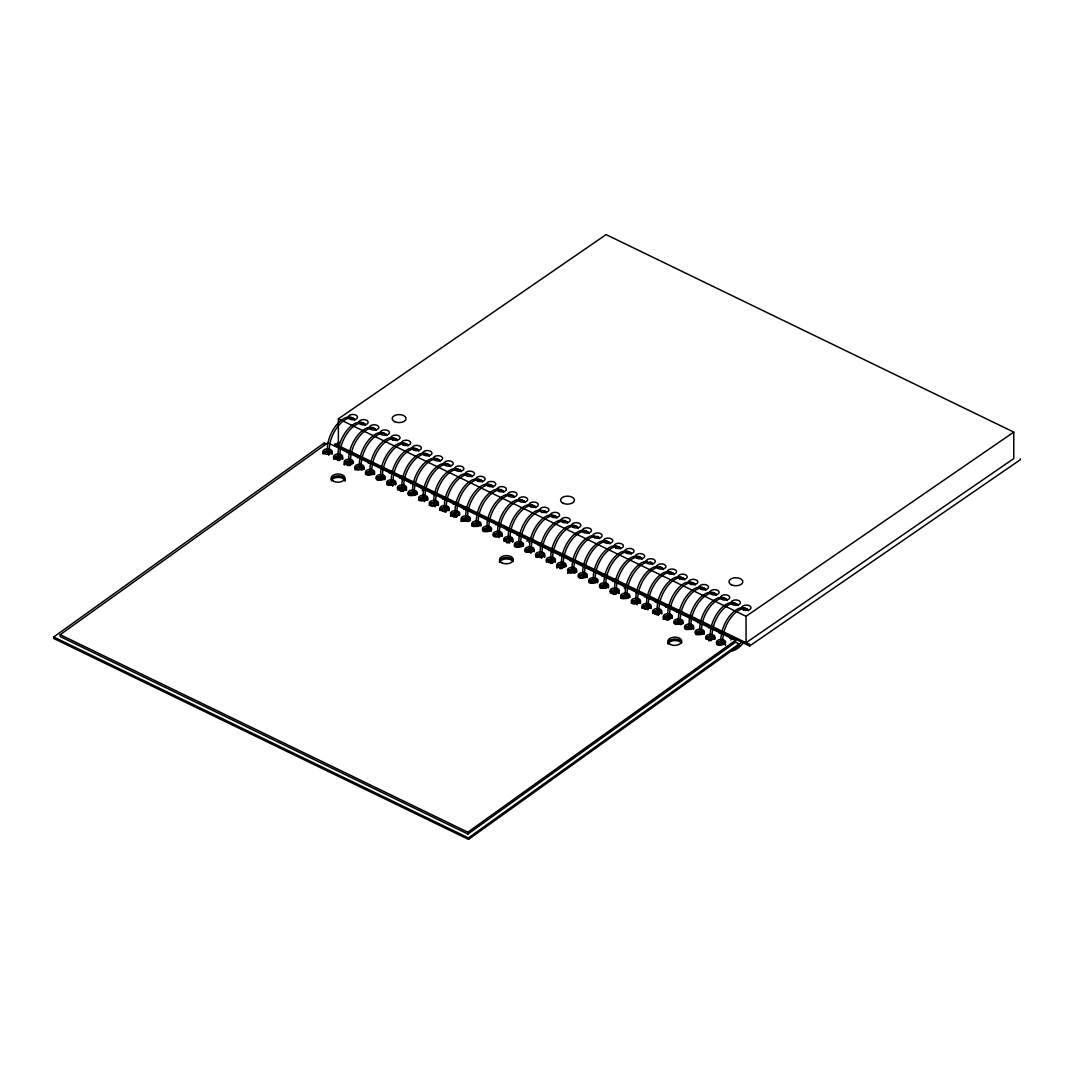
<?xml version="1.0" encoding="UTF-8"?>
<svg xmlns="http://www.w3.org/2000/svg" width="1074" height="1074" viewBox="0 0 1074 1074"><rect width="100%" height="100%" fill="white"/><g stroke="black" fill="none" stroke-linecap="round" stroke-linejoin="round"><path stroke-width="1.5" d="M749.612 645.984L749.612 644.467L334.927 443.951L334.833 445.052L749.612 645.984L1020.3 459.739L1020.26 458.773M734.576 641.715L739.1 643.903L739.127 645.393L468.506 839.398L53.727 638.466L53.7 636.976L324.321 442.971L327.342 444.435M329.342 443.549L735.515 640.319L735.556 642.185L467.902 834.055L60.225 636.56L60.184 634.694L327.839 442.824M467.902 834.055L467.861 832.189L735.515 640.319M468.506 839.398L468.479 837.908L739.1 643.903M338.377 445.254L338.377 418.806L606.098 234.602L1013.775 432.097L1013.775 458.558L746.054 642.762L746.054 616.301L1013.775 432.097M334.833 445.052L338.981 442.193M338.377 418.806L746.054 616.301M60.184 634.694L467.861 832.189M53.7 636.976L468.479 837.908M749.088 644.252L749.585 645.018M324.321 442.971L324.348 444.461M668.015 643.997A6.941 4.108 -1 0 1 674.244 640.547A6.941 4.108 -1 0 1 681.372 643.138M599.869 587.787A4.632 2.739 -1 0 1 604.273 586.162A4.632 2.739 -1 0 1 608.421 587.908M695.59 634.157A4.632 2.739 -1 0 1 699.98 632.532A4.632 2.739 -1 0 1 704.128 634.278M663.316 619.389A4.632 2.739 -1 0 1 668.686 617.107M669.827 617.308A4.632 2.739 -1 0 1 671.666 618.194M610.515 592.942A4.632 2.739 -1 0 1 614.905 591.318A4.632 2.739 -1 0 1 619.054 593.063M461.256 521.494A4.632 2.739 -1 0 1 466.613 519.212M467.767 519.413A4.632 2.739 -1 0 1 469.607 520.299M440.34 510.512A4.632 2.739 -1 0 1 445.348 508.915M446.489 509.116A4.632 2.739 -1 0 1 448.892 510.633M556.963 567.864A4.632 2.739 -1 0 1 562.333 565.582M563.488 565.783A4.632 2.739 -1 0 1 565.313 566.669M482.884 531.12A4.632 2.739 -1 0 1 487.287 529.482A4.632 2.739 -1 0 1 491.422 531.241M674.969 623.242A4.632 2.739 -1 0 1 679.318 622.262M680.473 622.464A4.632 2.739 -1 0 1 682.299 623.35M525.428 551.727A4.632 2.739 -1 0 1 530.422 550.13M531.576 550.331A4.632 2.739 -1 0 1 533.416 551.217M684.957 629.015A4.632 2.739 -1 0 1 689.951 627.417M691.106 627.619A4.632 2.739 -1 0 1 693.495 629.122M397.81 489.905A4.632 2.739 -1 0 1 402.2 488.267A4.632 2.739 -1 0 1 406.348 490.012M652.603 613.455A4.632 2.739 -1 0 1 658.013 610.462M659.168 610.663A4.632 2.739 -1 0 1 661.772 613.59M706.222 639.312A4.632 2.739 -1 0 1 710.626 637.688A4.632 2.739 -1 0 1 714.774 639.433M386.774 483.944A4.632 2.739 -1 0 1 391.54 481.622A4.632 2.739 -1 0 1 395.944 484.065M387.164 484.75A4.632 2.739 -1 0 1 391.567 483.112A4.632 2.739 -1 0 1 395.715 484.871M620.705 598.003A4.632 2.739 -1 0 1 624.907 594.983A4.632 2.739 -1 0 1 629.914 597.413M408.442 495.047A4.632 2.739 -1 0 1 416.43 494.55M408.053 494.241A4.632 2.739 -1 0 1 413.409 491.959M414.564 492.161A4.632 2.739 -1 0 1 417.222 494.376M673.935 623.054A4.632 2.739 -1 0 1 678.687 620.732A4.632 2.739 -1 0 1 683.091 623.175M663.504 619.309A4.632 2.739 -1 0 1 668.659 615.617M669.8 615.818A4.632 2.739 -1 0 1 672.458 618.02M535.617 556.788A4.632 2.739 -1 0 1 541.028 553.795M542.182 553.983A4.632 2.739 -1 0 1 544.787 556.909M557.151 567.784A4.632 2.739 -1 0 1 562.306 564.092M563.461 564.293A4.632 2.739 -1 0 1 566.105 566.508M567.784 572.939A4.632 2.739 -1 0 1 567.528 572.241M567.582 571.529A4.632 2.739 -1 0 1 572.335 569.207A4.632 2.739 -1 0 1 576.738 571.65M344.271 464.827A4.632 2.739 -1 0 1 349.627 462.545M350.782 462.746A4.632 2.739 -1 0 1 352.608 463.632M621.148 598.097A4.632 2.739 -1 0 1 629.122 597.587M429.707 505.357A4.632 2.739 -1 0 1 434.702 503.76M435.856 503.961A4.632 2.739 -1 0 1 438.246 505.478M578.604 577.49A4.632 2.739 -1 0 1 583.598 575.892M584.753 576.094A4.632 2.739 -1 0 1 586.592 576.98M376.531 479.595A4.632 2.739 -1 0 1 380.934 477.97A4.632 2.739 -1 0 1 385.083 479.716M514.795 546.572A4.632 2.739 -1 0 1 522.769 546.062M450.624 516.352A4.632 2.739 -1 0 1 455.98 514.057M457.135 514.258A4.632 2.739 -1 0 1 458.96 515.158M331.235 480.843A6.941 4.108 -1 0 1 338.377 477.366A6.941 4.108 -1 0 1 344.982 481.031M631.337 603.158A4.632 2.739 -1 0 1 636.748 600.165M637.902 600.353A4.632 2.739 -1 0 1 640.507 603.279M546.25 561.944A4.632 2.739 -1 0 1 551.674 558.936M552.815 559.138A4.632 2.739 -1 0 1 555.419 562.064M684.568 628.196A4.632 2.739 -1 0 1 689.924 625.914A4.632 2.739 -1 0 1 693.683 629.042M524.985 551.633A4.632 2.739 -1 0 1 530.395 548.639M531.549 548.841A4.632 2.739 -1 0 1 534.154 551.768M499.625 562.414A6.941 4.108 -1 0 1 505.854 558.963A6.941 4.108 -1 0 1 512.983 561.568M641.97 608.314A4.632 2.739 -1 0 1 647.38 605.306M648.535 605.508A4.632 2.739 -1 0 1 651.139 608.434M642.413 608.394A4.632 2.739 -1 0 1 647.407 606.797M648.562 606.998A4.632 2.739 -1 0 1 650.951 608.515M461.431 521.414A4.632 2.739 -1 0 1 461.176 520.715M461.229 520.004A4.632 2.739 -1 0 1 465.982 517.695A4.632 2.739 -1 0 1 470.399 520.138M514.352 546.478A4.632 2.739 -1 0 1 519.762 543.484M520.917 543.686A4.632 2.739 -1 0 1 523.575 545.901M653.046 613.549A4.632 2.739 -1 0 1 658.04 611.952M659.194 612.153A4.632 2.739 -1 0 1 661.597 613.67M365.898 474.439A4.632 2.739 -1 0 1 373.886 473.929M504.162 541.417A4.632 2.739 -1 0 1 508.552 539.792A4.632 2.739 -1 0 1 512.701 541.538M567.609 573.019A4.632 2.739 -1 0 1 572.966 570.737M574.12 570.938A4.632 2.739 -1 0 1 575.946 571.824M323.355 453.832A4.632 2.739 -1 0 1 328.349 452.235M329.503 452.436A4.632 2.739 -1 0 1 331.906 453.953M716.855 644.467A4.632 2.739 -1 0 1 721.258 642.843A4.632 2.739 -1 0 1 725.406 644.588M578.215 576.684A4.632 2.739 -1 0 1 583.571 574.402A4.632 2.739 -1 0 1 587.33 577.517M695.2 633.351A4.632 2.739 -1 0 1 699.349 631.056A4.632 2.739 -1 0 1 704.101 632.787M589.237 582.645A4.632 2.739 -1 0 1 593.64 581.007A4.632 2.739 -1 0 1 597.775 582.752M546.693 562.024A4.632 2.739 -1 0 1 551.7 560.427M552.841 560.628A4.632 2.739 -1 0 1 555.245 562.145M536.06 556.882A4.632 2.739 -1 0 1 541.054 555.285M542.209 555.486A4.632 2.739 -1 0 1 544.599 557.003M354.903 469.982A4.632 2.739 -1 0 1 360.26 467.687M361.414 467.888A4.632 2.739 -1 0 1 363.804 469.405M419.075 500.202A4.632 2.739 -1 0 1 424.069 498.604M425.223 498.806A4.632 2.739 -1 0 1 427.063 499.692M493.516 536.275A4.632 2.739 -1 0 1 497.92 534.637A4.632 2.739 -1 0 1 502.068 536.382M705.833 638.506A4.632 2.739 -1 0 1 710.599 636.197A4.632 2.739 -1 0 1 715.002 638.641M588.847 581.826A4.632 2.739 -1 0 1 592.996 579.53A4.632 2.739 -1 0 1 597.748 581.262M599.48 586.981A4.632 2.739 -1 0 1 604.246 584.672A4.632 2.739 -1 0 1 608.649 587.116M725.581 644.507A4.632 2.739 -1 0 1 725.219 645.192M716.465 643.662A4.632 2.739 -1 0 1 720.627 641.353A4.632 2.739 -1 0 1 725.38 643.098M631.781 603.252A4.632 2.739 -1 0 1 636.775 601.655M637.929 601.856A4.632 2.739 -1 0 1 639.768 602.742M619.228 592.982A4.632 2.739 -1 0 1 618.866 593.667M610.113 592.136A4.632 2.739 -1 0 1 614.878 589.827A4.632 2.739 -1 0 1 619.282 592.271M333.987 458.987A4.632 2.739 -1 0 1 338.995 457.39M340.136 457.591A4.632 2.739 -1 0 1 342.539 459.108M472.251 525.965A4.632 2.739 -1 0 1 480.239 525.454M406.522 489.932A4.632 2.739 -1 0 1 406.16 490.617M397.42 489.086A4.632 2.739 -1 0 1 402.173 486.777A4.632 2.739 -1 0 1 406.576 489.22M322.912 453.738A4.632 2.739 -1 0 1 328.322 450.744M329.476 450.946A4.632 2.739 -1 0 1 332.081 453.872M376.142 478.789A4.632 2.739 -1 0 1 380.303 476.494A4.632 2.739 -1 0 1 385.056 478.225M365.455 474.346A4.632 2.739 -1 0 1 370.262 471.325A4.632 2.739 -1 0 1 374.625 474.48M482.494 530.314A4.632 2.739 -1 0 1 486.643 528.005A4.632 2.739 -1 0 1 491.395 529.75M471.808 525.871A4.632 2.739 -1 0 1 476.614 522.837A4.632 2.739 -1 0 1 480.977 526.005M499.517 561.997A6.941 4.108 -1 0 1 505.827 557.473A6.941 4.108 -1 0 1 513.345 561.111M354.876 468.479A4.632 2.739 -1 0 1 359.629 466.17A4.632 2.739 -1 0 1 364.046 468.613M439.897 510.418A4.632 2.739 -1 0 1 445.321 507.411M446.462 507.613A4.632 2.739 -1 0 1 449.066 510.539M450.798 516.258A4.632 2.739 -1 0 1 455.953 512.567M457.108 512.768A4.632 2.739 -1 0 1 459.753 514.983M418.632 500.108A4.632 2.739 -1 0 1 424.042 497.114M425.197 497.316A4.632 2.739 -1 0 1 427.801 500.242M493.127 535.456A4.632 2.739 -1 0 1 497.893 533.147A4.632 2.739 -1 0 1 502.296 535.59M667.907 643.568A6.941 4.108 -1 0 1 674.217 639.057A6.941 4.108 -1 0 1 681.735 642.695M429.264 505.263A4.632 2.739 -1 0 1 434.675 502.27M435.829 502.471A4.632 2.739 -1 0 1 438.434 505.398M331.208 479.353A6.941 4.108 -1 0 1 339.25 475.916A6.941 4.108 -1 0 1 344.875 480.615M512.875 541.457A4.632 2.739 -1 0 1 512.513 542.142M503.773 540.611A4.632 2.739 -1 0 1 508.526 538.302A4.632 2.739 -1 0 1 512.929 540.746M344.445 464.747A4.632 2.739 -1 0 1 344.19 464.049M344.244 463.337A4.632 2.739 -1 0 1 348.996 461.014A4.632 2.739 -1 0 1 353.4 463.458M333.544 458.893A4.632 2.739 -1 0 1 338.968 455.9M340.109 456.101A4.632 2.739 -1 0 1 342.713 459.028M552.788 557.272A4.632 2.739 -1 0 1 553.808 561.836A4.632 2.739 -1 0 1 546.357 560.547A4.632 2.739 -1 0 1 551.633 557.07M604.81 582.833A4.632 2.739 -1 0 1 607.803 587.062A4.632 2.739 -1 0 1 600.004 586.954A4.632 2.739 -1 0 1 603.601 582.82M721.795 639.513A4.632 2.739 -1 0 1 724.789 643.742A4.632 2.739 -1 0 1 716.989 643.635A4.632 2.739 -1 0 1 720.587 639.5M498.457 531.308A4.632 2.739 -1 0 1 501.451 535.55A4.632 2.739 -1 0 1 493.651 535.429A4.632 2.739 -1 0 1 497.249 531.294M392.104 479.796A4.632 2.739 -1 0 1 395.098 484.025A4.632 2.739 -1 0 1 387.298 483.918A4.632 2.739 -1 0 1 390.896 479.769M659.141 608.797A4.632 2.739 -1 0 1 660.161 613.361A4.632 2.739 -1 0 1 652.71 612.059A4.632 2.739 -1 0 1 657.986 608.596M711.163 634.358A4.632 2.739 -1 0 1 714.143 638.587A4.632 2.739 -1 0 1 706.356 638.48A4.632 2.739 -1 0 1 709.954 634.345M627.229 593.345A4.632 2.739 -1 0 1 628.25 597.909A4.632 2.739 -1 0 1 620.812 596.607A4.632 2.739 -1 0 1 626.075 593.143M425.17 495.45A4.632 2.739 -1 0 1 426.177 500.014A4.632 2.739 -1 0 1 418.739 498.712A4.632 2.739 -1 0 1 424.015 495.248M520.877 541.82A4.632 2.739 -1 0 1 521.897 546.384A4.632 2.739 -1 0 1 514.459 545.082A4.632 2.739 -1 0 1 519.722 541.618M563.42 562.427A4.632 2.739 -1 0 1 564.441 566.991A4.632 2.739 -1 0 1 556.99 565.689A4.632 2.739 -1 0 1 562.266 562.226M329.45 449.08A4.632 2.739 -1 0 1 330.47 453.644A4.632 2.739 -1 0 1 323.019 452.342A4.632 2.739 -1 0 1 328.295 448.878M542.155 552.13A4.632 2.739 -1 0 1 543.176 556.694A4.632 2.739 -1 0 1 535.725 555.392A4.632 2.739 -1 0 1 541.001 551.929M637.862 598.5A4.632 2.739 -1 0 1 638.882 603.064A4.632 2.739 -1 0 1 631.445 601.762A4.632 2.739 -1 0 1 636.721 598.299M669.773 613.952A4.632 2.739 -1 0 1 670.794 618.517A4.632 2.739 -1 0 1 663.343 617.214A4.632 2.739 -1 0 1 668.619 613.751M531.509 546.975A4.632 2.739 -1 0 1 532.529 551.539A4.632 2.739 -1 0 1 525.092 550.237A4.632 2.739 -1 0 1 530.368 546.773M446.435 505.76A4.632 2.739 -1 0 1 447.455 510.325A4.632 2.739 -1 0 1 440.004 509.022A4.632 2.739 -1 0 1 445.28 505.559M435.802 500.605A4.632 2.739 -1 0 1 436.823 505.169A4.632 2.739 -1 0 1 429.372 503.867A4.632 2.739 -1 0 1 434.648 500.403M648.508 603.642A4.632 2.739 -1 0 1 649.528 608.206A4.632 2.739 -1 0 1 642.077 606.917A4.632 2.739 -1 0 1 647.354 603.44M414.524 490.294A4.632 2.739 -1 0 1 415.544 494.859A4.632 2.739 -1 0 1 408.107 493.557A4.632 2.739 -1 0 1 413.383 490.093M381.471 474.641A4.632 2.739 -1 0 1 384.452 478.87A4.632 2.739 -1 0 1 376.665 478.762A4.632 2.739 -1 0 1 380.263 474.627M340.082 454.235A4.632 2.739 -1 0 1 341.102 458.799A4.632 2.739 -1 0 1 333.652 457.497A4.632 2.739 -1 0 1 338.928 454.034M550.358 515.252A4.632 2.672 0 0 1 556.56 512.499A4.632 2.672 0 0 1 558.252 516.903A4.632 2.672 0 0 1 550.626 515.923M603.534 541.014A4.632 2.672 0 0 1 609.737 538.262A4.632 2.672 0 0 1 611.428 542.665A4.632 2.672 0 0 1 603.803 541.685M709.887 592.526A4.632 2.672 0 0 1 716.089 589.787A4.632 2.672 0 0 1 717.768 594.191A4.632 2.672 0 0 1 710.156 593.21M656.711 566.763A4.632 2.672 0 0 1 662.913 564.025A4.632 2.672 0 0 1 664.591 568.428A4.632 2.672 0 0 1 656.979 567.448M454.651 468.882A4.632 2.672 0 0 1 460.84 466.129A4.632 2.672 0 0 1 462.532 470.533A4.632 2.672 0 0 1 454.906 469.553M444.005 463.726A4.632 2.672 0 0 1 450.207 460.988A4.632 2.672 0 0 1 451.899 465.378A4.632 2.672 0 0 1 444.274 464.411M348.298 417.356A4.632 2.672 0 0 1 354.487 414.618A4.632 2.672 0 0 1 356.179 419.008A4.632 2.672 0 0 1 348.553 418.041M551.606 514.902A22.89 12.015 -64.2 0 1 556.99 518.044M550.761 548.438A22.89 12.015 -64.2 0 1 548.975 550.6M544.25 554.842A22.89 12.015 -64.2 0 1 536.893 557.406M530.918 553.231A22.89 12.015 -64.2 0 1 533.845 530.1A22.89 12.015 -64.2 0 1 550.465 514.929M552.6 549.324A22.89 12.015 -64.2 0 1 550.814 551.499M531.872 551.66A22.89 12.015 -64.2 0 1 538.732 525.924A22.89 12.015 -64.2 0 1 556.493 516.675M544.021 510.62A22.89 12.015 -64.2 0 1 546.357 512.889M540.128 543.283A22.89 12.015 -64.2 0 1 538.342 545.444M532.328 550.506A22.89 12.015 -64.2 0 1 526.26 552.251M519.4 545.619A22.89 12.015 -64.2 0 1 524.649 522.34A22.89 12.015 -64.2 0 1 540.974 509.747M541.967 544.169A22.89 12.015 -64.2 0 1 540.182 546.344M521.239 546.505A22.89 12.015 -64.2 0 1 528.099 520.769A22.89 12.015 -64.2 0 1 545.861 511.519M541.551 558.386A22.89 12.015 -64.2 0 1 548.089 529.401A22.89 12.015 -64.2 0 1 567.622 523.186M561.393 553.58A22.89 12.015 -64.2 0 1 559.608 555.755M554.882 559.997A22.89 12.015 -64.2 0 1 548.666 562.521M552.909 562.87A22.89 12.015 -64.2 0 1 550.506 563.42M542.504 556.815A22.89 12.015 -64.2 0 1 549.364 531.066A22.89 12.015 -64.2 0 1 567.126 521.816M689.562 628.048A22.89 12.015 -64.2 0 1 698.14 600.044A22.89 12.015 -64.2 0 1 716.519 595.318M710.29 625.712A22.89 12.015 -64.2 0 1 708.504 627.887M699.966 634.103A22.89 12.015 -64.2 0 1 696.422 634.68M691.401 628.948A22.89 12.015 -64.2 0 1 698.261 603.199A22.89 12.015 -64.2 0 1 716.022 593.949M509.64 542.92A22.89 12.015 -64.2 0 1 516.178 513.949A22.89 12.015 -64.2 0 1 535.725 507.733M528.609 539.242A22.89 12.015 -64.2 0 1 526.784 541.283M521.696 545.35A22.89 12.015 -64.2 0 1 515.614 547.096M531.335 539.027A22.89 12.015 -64.2 0 1 528.623 542.169M510.606 541.363A22.89 12.015 -64.2 0 1 517.467 515.614A22.89 12.015 -64.2 0 1 535.228 506.364M615.993 594.446A22.89 12.015 -64.2 0 1 622.531 565.461A22.89 12.015 -64.2 0 1 642.077 559.259M628.048 596.875A22.89 12.015 -64.2 0 1 621.967 598.621M637.688 590.539A22.89 12.015 -64.2 0 1 635.902 592.714M616.959 592.875A22.89 12.015 -64.2 0 1 623.819 567.139A22.89 12.015 -64.2 0 1 641.581 557.889M721.473 643.514A22.89 12.015 -64.2 0 1 730.051 615.496A22.89 12.015 -64.2 0 1 748.417 610.784M741.315 642.292A22.89 12.015 -64.2 0 1 735.677 647.582M734.401 648.387A22.89 12.015 -64.2 0 1 731.877 649.569M744.027 642.064A22.89 12.015 -64.2 0 1 730.159 651.032M723.312 644.4A22.89 12.015 -64.2 0 1 730.159 618.664A22.89 12.015 -64.2 0 1 747.92 609.414M413.047 494.094A22.89 12.015 -64.2 0 1 421.626 466.089A22.89 12.015 -64.2 0 1 440.004 461.364M433.775 491.758A22.89 12.015 -64.2 0 1 431.99 493.933M425.975 498.98A22.89 12.015 -64.2 0 1 419.907 500.726M435.614 492.657A22.89 12.015 -64.2 0 1 433.829 494.819M414.886 494.993A22.89 12.015 -64.2 0 1 421.746 469.244A22.89 12.015 -64.2 0 1 439.508 459.994M357.843 422.391A22.89 12.015 -64.2 0 1 365.549 425.304M359.32 455.698A22.89 12.015 -64.2 0 1 357.535 457.86M352.809 462.102A22.89 12.015 -64.2 0 1 346.593 464.626M339.478 460.491A22.89 12.015 -64.2 0 1 341.545 439.159A22.89 12.015 -64.2 0 1 356.622 422.74M350.849 464.975A22.89 12.015 -64.2 0 1 347.291 465.552M340.445 458.92A22.89 12.015 -64.2 0 1 347.291 433.184A22.89 12.015 -64.2 0 1 365.066 423.935M350.111 465.646A22.89 12.015 -64.2 0 1 356.649 436.662A22.89 12.015 -64.2 0 1 376.195 430.446M369.966 460.84A22.89 12.015 -64.2 0 1 368.167 463.015M362.166 468.063A22.89 12.015 -64.2 0 1 356.085 469.808M364.005 468.962A22.89 12.015 -64.2 0 1 361.482 470.13M351.077 464.075A22.89 12.015 -64.2 0 1 357.937 438.326A22.89 12.015 -64.2 0 1 375.699 429.076M499.007 537.779A22.89 12.015 -64.2 0 1 505.545 508.794A22.89 12.015 -64.2 0 1 525.079 502.578M518.849 532.972A22.89 12.015 -64.2 0 1 517.064 535.147M512.338 539.39A22.89 12.015 -64.2 0 1 506.123 541.914M520.689 533.872A22.89 12.015 -64.2 0 1 518.903 536.033M509.157 542.612A22.89 12.015 -64.2 0 1 506.821 542.84M499.974 536.208A22.89 12.015 -64.2 0 1 506.821 510.459A22.89 12.015 -64.2 0 1 524.582 501.209M593.841 581.678A22.89 12.015 -64.2 0 1 602.42 553.674A22.89 12.015 -64.2 0 1 620.799 548.948M614.57 579.342A22.89 12.015 -64.2 0 1 612.784 581.517M606.783 586.565A22.89 12.015 -64.2 0 1 600.702 588.31M616.409 580.242A22.89 12.015 -64.2 0 1 614.623 582.403M595.681 582.578A22.89 12.015 -64.2 0 1 602.541 556.829A22.89 12.015 -64.2 0 1 620.302 547.579M359.871 468.331A22.89 12.015 -64.2 0 1 368.449 440.327A22.89 12.015 -64.2 0 1 386.828 435.601M370.275 474.386A22.89 12.015 -64.2 0 1 366.731 474.963M361.71 469.231A22.89 12.015 -64.2 0 1 368.57 443.481A22.89 12.015 -64.2 0 1 386.331 434.232M637.258 604.756A22.89 12.015 -64.2 0 1 643.796 575.771A22.89 12.015 -64.2 0 1 663.343 569.556M657.113 599.95A22.89 12.015 -64.2 0 1 655.328 602.125M650.602 606.367A22.89 12.015 -64.2 0 1 644.373 608.891M658.953 600.849A22.89 12.015 -64.2 0 1 657.167 603.011M638.225 603.185A22.89 12.015 -64.2 0 1 645.085 577.436A22.89 12.015 -64.2 0 1 662.846 568.186M392.654 486.253A22.89 12.015 -64.2 0 1 399.192 457.269A22.89 12.015 -64.2 0 1 418.726 451.067M412.497 481.447A22.89 12.015 -64.2 0 1 410.711 483.622M405.985 487.864A22.89 12.015 -64.2 0 1 399.77 490.388M414.336 482.347A22.89 12.015 -64.2 0 1 412.55 484.508M402.804 491.087A22.89 12.015 -64.2 0 1 400.468 491.315M393.621 484.683A22.89 12.015 -64.2 0 1 400.468 458.947A22.89 12.015 -64.2 0 1 418.229 449.684M403.287 491.409A22.89 12.015 -64.2 0 1 409.825 462.424A22.89 12.015 -64.2 0 1 429.372 456.208M423.129 486.603A22.89 12.015 -64.2 0 1 421.344 488.777M415.343 493.825A22.89 12.015 -64.2 0 1 409.261 495.57M424.982 487.502A22.89 12.015 -64.2 0 1 422.27 490.657M404.254 489.838A22.89 12.015 -64.2 0 1 411.114 464.089A22.89 12.015 -64.2 0 1 428.875 454.839M487.489 530.167A22.89 12.015 -64.2 0 1 496.081 502.149A22.89 12.015 -64.2 0 1 514.446 497.437M508.217 527.817A22.89 12.015 -64.2 0 1 506.431 529.992M500.43 535.04A22.89 12.015 -64.2 0 1 494.349 536.799M510.056 528.717A22.89 12.015 -64.2 0 1 508.271 530.878M489.341 531.053A22.89 12.015 -64.2 0 1 496.188 505.317A22.89 12.015 -64.2 0 1 513.949 496.054M561.944 566.226A22.89 12.015 -64.2 0 1 570.522 538.222A22.89 12.015 -64.2 0 1 588.901 533.496M574.872 571.113A22.89 12.015 -64.2 0 1 568.79 572.858M576.711 571.999A22.89 12.015 -64.2 0 1 574.187 573.18M563.783 567.112A22.89 12.015 -64.2 0 1 570.643 541.377A22.89 12.015 -64.2 0 1 588.404 532.127M678.929 622.907A22.89 12.015 -64.2 0 1 687.508 594.889A22.89 12.015 -64.2 0 1 705.886 590.176M699.657 620.557A22.89 12.015 -64.2 0 1 697.858 622.732M689.333 628.961A22.89 12.015 -64.2 0 1 685.776 629.539M680.768 623.793A22.89 12.015 -64.2 0 1 687.629 598.057A22.89 12.015 -64.2 0 1 705.39 588.794M328.845 455.336A22.89 12.015 -64.2 0 1 335.383 426.351A22.89 12.015 -64.2 0 1 354.917 420.149M348.688 450.543A22.89 12.015 -64.2 0 1 346.902 452.704M342.176 456.947A22.89 12.015 -64.2 0 1 335.961 459.484M340.216 459.833A22.89 12.015 -64.2 0 1 337.8 460.37M329.812 453.765A22.89 12.015 -64.2 0 1 336.659 428.029A22.89 12.015 -64.2 0 1 354.42 418.779M683.064 623.524A22.89 12.015 -64.2 0 1 680.54 624.692M670.136 618.637A22.89 12.015 -64.2 0 1 676.982 592.902A22.89 12.015 -64.2 0 1 694.757 583.652M668.297 617.751A22.89 12.015 -64.2 0 1 676.875 589.733A22.89 12.015 -64.2 0 1 695.24 585.021M678.701 623.806A22.89 12.015 -64.2 0 1 675.143 624.383M476.856 525.011A22.89 12.015 -64.2 0 1 485.435 496.993A22.89 12.015 -64.2 0 1 503.813 492.281M497.584 522.676A22.89 12.015 -64.2 0 1 495.799 524.837M487.26 531.066A22.89 12.015 -64.2 0 1 483.716 531.643M478.695 525.898A22.89 12.015 -64.2 0 1 485.555 500.162A22.89 12.015 -64.2 0 1 503.317 490.912M392.077 437.615A22.89 12.015 -64.2 0 1 397.461 440.756M391.231 471.15A22.89 12.015 -64.2 0 1 389.446 473.312M383.445 478.373A22.89 12.015 -64.2 0 1 377.363 480.118M370.503 473.486A22.89 12.015 -64.2 0 1 375.256 451.053A22.89 12.015 -64.2 0 1 390.936 437.655M372.342 474.372A22.89 12.015 -64.2 0 1 379.203 448.637A22.89 12.015 -64.2 0 1 396.964 439.387M466.223 519.856A22.89 12.015 -64.2 0 1 474.802 491.838A22.89 12.015 -64.2 0 1 493.181 487.126M476.628 525.911A22.89 12.015 -64.2 0 1 473.084 526.488M468.063 520.742A22.89 12.015 -64.2 0 1 474.923 495.007A22.89 12.015 -64.2 0 1 492.684 485.757M650.374 562.145A22.89 12.015 -64.2 0 1 652.71 564.414M646.481 594.808A22.89 12.015 -64.2 0 1 644.695 596.969M638.681 602.017A22.89 12.015 -64.2 0 1 632.599 603.776M625.753 597.144A22.89 12.015 -64.2 0 1 631.002 573.852A22.89 12.015 -64.2 0 1 647.327 561.272M648.32 595.694A22.89 12.015 -64.2 0 1 646.535 597.869M627.592 598.03A22.89 12.015 -64.2 0 1 634.452 572.294A22.89 12.015 -64.2 0 1 652.213 563.044M445.254 463.377A22.89 12.015 -64.2 0 1 450.637 466.519M444.408 496.913A22.89 12.015 -64.2 0 1 442.622 499.074M437.897 503.317A22.89 12.015 -64.2 0 1 430.54 505.881M424.566 501.706A22.89 12.015 -64.2 0 1 427.492 478.574A22.89 12.015 -64.2 0 1 444.112 463.418M446.247 497.799A22.89 12.015 -64.2 0 1 444.461 499.974M425.519 500.135A22.89 12.015 -64.2 0 1 432.379 474.399A22.89 12.015 -64.2 0 1 450.14 465.149M456.463 517.158A22.89 12.015 -64.2 0 1 463.001 488.187A22.89 12.015 -64.2 0 1 482.548 481.971M468.519 519.588A22.89 12.015 -64.2 0 1 462.438 521.333M470.358 520.474A22.89 12.015 -64.2 0 1 467.834 521.655M457.43 515.601A22.89 12.015 -64.2 0 1 464.29 489.851A22.89 12.015 -64.2 0 1 482.051 480.602M552.184 563.528A22.89 12.015 -64.2 0 1 558.722 534.557A22.89 12.015 -64.2 0 1 578.255 528.341M572.026 558.735A22.89 12.015 -64.2 0 1 570.24 560.91M565.515 565.152A22.89 12.015 -64.2 0 1 562.964 566.629M561.702 567.126A22.89 12.015 -64.2 0 1 559.299 567.676M562.333 568.374A22.89 12.015 -64.2 0 1 559.997 568.602M553.15 561.971A22.89 12.015 -64.2 0 1 559.997 536.221A22.89 12.015 -64.2 0 1 577.758 526.972M597.198 536.382A22.89 12.015 -64.2 0 1 599.534 538.651M582.981 577.436A22.89 12.015 -64.2 0 1 579.436 578.013M572.576 571.381A22.89 12.015 -64.2 0 1 577.825 548.089A22.89 12.015 -64.2 0 1 594.15 535.51M574.415 572.267A22.89 12.015 -64.2 0 1 581.276 546.532A22.89 12.015 -64.2 0 1 599.037 537.282M583.209 576.537A22.89 12.015 -64.2 0 1 591.787 548.519A22.89 12.015 -64.2 0 1 610.166 543.806M603.937 574.187A22.89 12.015 -64.2 0 1 602.152 576.362M593.613 582.591A22.89 12.015 -64.2 0 1 590.069 583.169M585.048 577.423A22.89 12.015 -64.2 0 1 591.908 551.687A22.89 12.015 -64.2 0 1 609.67 542.424M647.904 609.898A22.89 12.015 -64.2 0 1 654.442 580.927A22.89 12.015 -64.2 0 1 673.975 574.711M667.746 605.105A22.89 12.015 -64.2 0 1 665.961 607.28M661.235 611.522A22.89 12.015 -64.2 0 1 655.006 614.046M659.261 614.395A22.89 12.015 -64.2 0 1 656.858 614.932M648.857 608.34A22.89 12.015 -64.2 0 1 655.717 582.591A22.89 12.015 -64.2 0 1 673.479 573.341M445.831 512.016A22.89 12.015 -64.2 0 1 452.369 483.032A22.89 12.015 -64.2 0 1 471.902 476.816M465.673 507.21A22.89 12.015 -64.2 0 1 463.887 509.385M459.162 513.627A22.89 12.015 -64.2 0 1 452.946 516.151M457.202 516.5A22.89 12.015 -64.2 0 1 453.644 517.077M446.797 510.445A22.89 12.015 -64.2 0 1 453.644 484.696A22.89 12.015 -64.2 0 1 471.405 475.446M658.537 615.053A22.89 12.015 -64.2 0 1 665.074 586.082A22.89 12.015 -64.2 0 1 684.608 579.866M678.379 610.26A22.89 12.015 -64.2 0 1 676.593 612.422M668.055 618.651A22.89 12.015 -64.2 0 1 664.511 619.228M668.686 619.899A22.89 12.015 -64.2 0 1 666.35 620.114M659.503 613.482A22.89 12.015 -64.2 0 1 666.35 587.747A22.89 12.015 -64.2 0 1 684.111 578.497M381.136 478.642A22.89 12.015 -64.2 0 1 389.728 450.624A22.89 12.015 -64.2 0 1 408.093 445.911M401.864 476.306A22.89 12.015 -64.2 0 1 400.078 478.467M394.077 483.515A22.89 12.015 -64.2 0 1 387.996 485.273M403.703 477.192A22.89 12.015 -64.2 0 1 401.918 479.366M382.988 479.528A22.89 12.015 -64.2 0 1 389.835 453.792A22.89 12.015 -64.2 0 1 407.596 444.542M435.198 506.861A22.89 12.015 -64.2 0 1 441.736 477.876A22.89 12.015 -64.2 0 1 461.27 471.674M455.04 502.068A22.89 12.015 -64.2 0 1 453.255 504.23M448.529 508.472A22.89 12.015 -64.2 0 1 442.313 510.996M446.569 511.345A22.89 12.015 -64.2 0 1 444.153 511.895M436.165 505.29A22.89 12.015 -64.2 0 1 443.012 479.554A22.89 12.015 -64.2 0 1 460.773 470.305M604.474 586.834A22.89 12.015 -64.2 0 1 613.066 558.829A22.89 12.015 -64.2 0 1 631.431 554.103M625.202 584.498A22.89 12.015 -64.2 0 1 623.417 586.673M618.691 590.915A22.89 12.015 -64.2 0 1 611.334 593.466M626.169 586.498A22.89 12.015 -64.2 0 1 624.343 588.539M615.509 594.137A22.89 12.015 -64.2 0 1 613.173 594.365M606.327 587.733A22.89 12.015 -64.2 0 1 613.173 561.984A22.89 12.015 -64.2 0 1 630.935 552.734M710.827 638.359A22.89 12.015 -64.2 0 1 719.419 610.341A22.89 12.015 -64.2 0 1 737.784 605.629M731.555 636.023A22.89 12.015 -64.2 0 1 729.77 638.184M723.769 643.245A22.89 12.015 -64.2 0 1 717.687 644.991M732.522 638.023A22.89 12.015 -64.2 0 1 730.696 640.064M712.68 639.245A22.89 12.015 -64.2 0 1 719.526 613.509A22.89 12.015 -64.2 0 1 737.288 604.259M700.194 633.204A22.89 12.015 -64.2 0 1 708.773 605.199A22.89 12.015 -64.2 0 1 727.152 600.473M720.923 630.868A22.89 12.015 -64.2 0 1 719.137 633.042M714.411 637.285A22.89 12.015 -64.2 0 1 708.182 639.809M711.216 640.507A22.89 12.015 -64.2 0 1 708.894 640.735M702.034 634.103A22.89 12.015 -64.2 0 1 708.894 608.354A22.89 12.015 -64.2 0 1 726.655 599.104M590.391 582.524A4.632 2.739 -1 0 0 597.923 580.806A4.632 2.739 -1 0 0 591.787 577.839A4.632 2.739 -1 0 0 590.391 582.524M484.052 530.999A4.632 2.739 -1 0 0 491.583 529.294A4.632 2.739 -1 0 0 485.435 526.314A4.632 2.739 -1 0 0 484.052 530.999M569.126 572.214A4.632 2.739 -1 0 0 576.657 570.509A4.632 2.739 -1 0 0 570.522 567.528A4.632 2.739 -1 0 0 569.126 572.214M356.42 469.177A4.632 2.739 -1 0 0 363.952 467.459A4.632 2.739 -1 0 0 357.817 464.492A4.632 2.739 -1 0 0 356.42 469.177M452.141 515.547A4.632 2.739 -1 0 0 459.672 513.828A4.632 2.739 -1 0 0 453.537 510.862A4.632 2.739 -1 0 0 452.141 515.547M696.744 634.049A4.632 2.739 -1 0 0 704.276 632.331A4.632 2.739 -1 0 0 698.14 629.364A4.632 2.739 -1 0 0 696.744 634.049M686.111 628.894A4.632 2.739 -1 0 0 693.643 627.176A4.632 2.739 -1 0 0 687.508 624.209A4.632 2.739 -1 0 0 686.111 628.894M345.788 464.022A4.632 2.739 -1 0 0 353.319 462.303A4.632 2.739 -1 0 0 347.184 459.336A4.632 2.739 -1 0 0 345.788 464.022M501.934 562.883A6.941 4.108 -1 0 0 513.238 560.319A6.941 4.108 -1 0 0 504.028 555.862A6.941 4.108 -1 0 0 501.934 562.883M505.317 541.296A4.632 2.739 -1 0 0 512.848 539.591A4.632 2.739 -1 0 0 506.713 536.624A4.632 2.739 -1 0 0 505.317 541.296M675.479 623.739A4.632 2.739 -1 0 0 683.01 622.034A4.632 2.739 -1 0 0 676.875 619.054A4.632 2.739 -1 0 0 675.479 623.739M579.759 577.369A4.632 2.739 -1 0 0 587.29 575.664A4.632 2.739 -1 0 0 581.155 572.684A4.632 2.739 -1 0 0 579.759 577.369M611.67 592.821A4.632 2.739 -1 0 0 619.201 591.116A4.632 2.739 -1 0 0 613.053 588.136A4.632 2.739 -1 0 0 611.67 592.821M473.406 525.844A4.632 2.739 -1 0 0 480.937 524.139A4.632 2.739 -1 0 0 474.802 521.159A4.632 2.739 -1 0 0 473.406 525.844M462.773 520.689A4.632 2.739 -1 0 0 470.305 518.984A4.632 2.739 -1 0 0 464.169 516.003A4.632 2.739 -1 0 0 462.773 520.689M398.964 489.784A4.632 2.739 -1 0 0 406.496 488.066A4.632 2.739 -1 0 0 400.36 485.099A4.632 2.739 -1 0 0 398.964 489.784M367.053 474.319A4.632 2.739 -1 0 0 374.584 472.614A4.632 2.739 -1 0 0 368.449 469.633A4.632 2.739 -1 0 0 367.053 474.319M670.324 644.467A6.941 4.108 -1 0 0 681.628 641.903A6.941 4.108 -1 0 0 672.418 637.432A6.941 4.108 -1 0 0 670.324 644.467M333.544 481.313A6.941 4.108 -1 0 0 344.848 478.749A6.941 4.108 -1 0 0 335.638 474.278A6.941 4.108 -1 0 0 333.544 481.313M700.892 589.196A4.632 2.672 0 0 0 708.424 587.612A4.632 2.672 0 0 0 702.289 584.632A4.632 2.672 0 0 0 700.892 589.196M679.627 578.886A4.632 2.672 0 0 0 687.159 577.302A4.632 2.672 0 0 0 681.01 574.335A4.632 2.672 0 0 0 679.627 578.886M594.54 537.671A4.632 2.672 0 0 0 602.071 536.087A4.632 2.672 0 0 0 595.936 533.107A4.632 2.672 0 0 0 594.54 537.671M722.158 599.493A4.632 2.672 0 0 0 729.689 597.909A4.632 2.672 0 0 0 723.554 594.942A4.632 2.672 0 0 0 722.158 599.493M477.554 480.991A4.632 2.672 0 0 0 485.086 479.407A4.632 2.672 0 0 0 478.95 476.44A4.632 2.672 0 0 0 477.554 480.991M541.363 511.909A4.632 2.672 0 0 0 548.895 510.325A4.632 2.672 0 0 0 542.759 507.358A4.632 2.672 0 0 0 541.363 511.909M530.731 506.753A4.632 2.672 0 0 0 538.262 505.169A4.632 2.672 0 0 0 532.127 502.202A4.632 2.672 0 0 0 530.731 506.753M668.981 573.731A4.632 2.672 0 0 0 676.513 572.147A4.632 2.672 0 0 0 670.377 569.18A4.632 2.672 0 0 0 668.981 573.731M520.098 501.598A4.632 2.672 0 0 0 527.629 500.028A4.632 2.672 0 0 0 521.481 497.047A4.632 2.672 0 0 0 520.098 501.598M562.628 522.219A4.632 2.672 0 0 0 570.16 520.635A4.632 2.672 0 0 0 564.025 517.655A4.632 2.672 0 0 0 562.628 522.219M573.274 527.361A4.632 2.672 0 0 0 580.806 525.777A4.632 2.672 0 0 0 574.657 522.81A4.632 2.672 0 0 0 573.274 527.361M583.907 532.516A4.632 2.672 0 0 0 591.438 530.932A4.632 2.672 0 0 0 585.29 527.965A4.632 2.672 0 0 0 583.907 532.516M647.716 563.434A4.632 2.672 0 0 0 655.247 561.85A4.632 2.672 0 0 0 649.112 558.869A4.632 2.672 0 0 0 647.716 563.434M690.26 584.041A4.632 2.672 0 0 0 697.791 582.457A4.632 2.672 0 0 0 691.643 579.477A4.632 2.672 0 0 0 690.26 584.041M637.083 558.279A4.632 2.672 0 0 0 644.615 556.694A4.632 2.672 0 0 0 638.466 553.728A4.632 2.672 0 0 0 637.083 558.279M435.01 460.384A4.632 2.672 0 0 0 442.542 458.799A4.632 2.672 0 0 0 436.406 455.832A4.632 2.672 0 0 0 435.01 460.384M732.804 604.649A4.632 2.672 0 0 0 740.335 603.064A4.632 2.672 0 0 0 734.186 600.097A4.632 2.672 0 0 0 732.804 604.649M615.805 547.968A4.632 2.672 0 0 0 623.336 546.398A4.632 2.672 0 0 0 617.201 543.417A4.632 2.672 0 0 0 615.805 547.968M626.451 553.123A4.632 2.672 0 0 0 633.982 551.539A4.632 2.672 0 0 0 627.834 548.572A4.632 2.672 0 0 0 626.451 553.123M743.436 609.804A4.632 2.672 0 0 0 750.968 608.22A4.632 2.672 0 0 0 744.819 605.239A4.632 2.672 0 0 0 743.436 609.804M466.922 475.849A4.632 2.672 0 0 0 474.453 474.265A4.632 2.672 0 0 0 468.304 471.285A4.632 2.672 0 0 0 466.922 475.849M563.044 503.223A6.941 4.014 0 0 0 574.335 500.86A6.941 4.014 0 0 0 565.125 496.389A6.941 4.014 0 0 0 563.044 503.223M509.452 496.457A4.632 2.672 0 0 0 516.997 494.872A4.632 2.672 0 0 0 510.848 491.892A4.632 2.672 0 0 0 509.452 496.457M413.745 450.087A4.632 2.672 0 0 0 421.276 448.502A4.632 2.672 0 0 0 415.128 445.522A4.632 2.672 0 0 0 413.745 450.087M424.378 455.228A4.632 2.672 0 0 0 431.909 453.658A4.632 2.672 0 0 0 425.774 450.677A4.632 2.672 0 0 0 424.378 455.228M498.819 491.301A4.632 2.672 0 0 0 506.351 489.717A4.632 2.672 0 0 0 500.216 486.737A4.632 2.672 0 0 0 498.819 491.301M360.569 424.324A4.632 2.672 0 0 0 368.1 422.74A4.632 2.672 0 0 0 361.951 419.759A4.632 2.672 0 0 0 360.569 424.324M731.434 584.806A6.941 4.014 0 0 0 742.725 582.43A6.941 4.014 0 0 0 733.515 577.973A6.941 4.014 0 0 0 731.434 584.806M371.201 429.479A4.632 2.672 0 0 0 378.733 427.895A4.632 2.672 0 0 0 372.597 424.915A4.632 2.672 0 0 0 371.201 429.479M392.466 439.776A4.632 2.672 0 0 0 399.998 438.192A4.632 2.672 0 0 0 393.863 435.225A4.632 2.672 0 0 0 392.466 439.776M381.834 434.621A4.632 2.672 0 0 0 389.365 433.037A4.632 2.672 0 0 0 383.23 430.07A4.632 2.672 0 0 0 381.834 434.621M488.187 486.146A4.632 2.672 0 0 0 495.718 484.562A4.632 2.672 0 0 0 489.583 481.595A4.632 2.672 0 0 0 488.187 486.146M403.112 444.931A4.632 2.672 0 0 0 410.644 443.347A4.632 2.672 0 0 0 404.495 440.367A4.632 2.672 0 0 0 403.112 444.931M394.655 421.652A6.941 4.014 0 0 0 405.945 419.276A6.941 4.014 0 0 0 396.736 414.819A6.941 4.014 0 0 0 394.655 421.652"/></g></svg>
